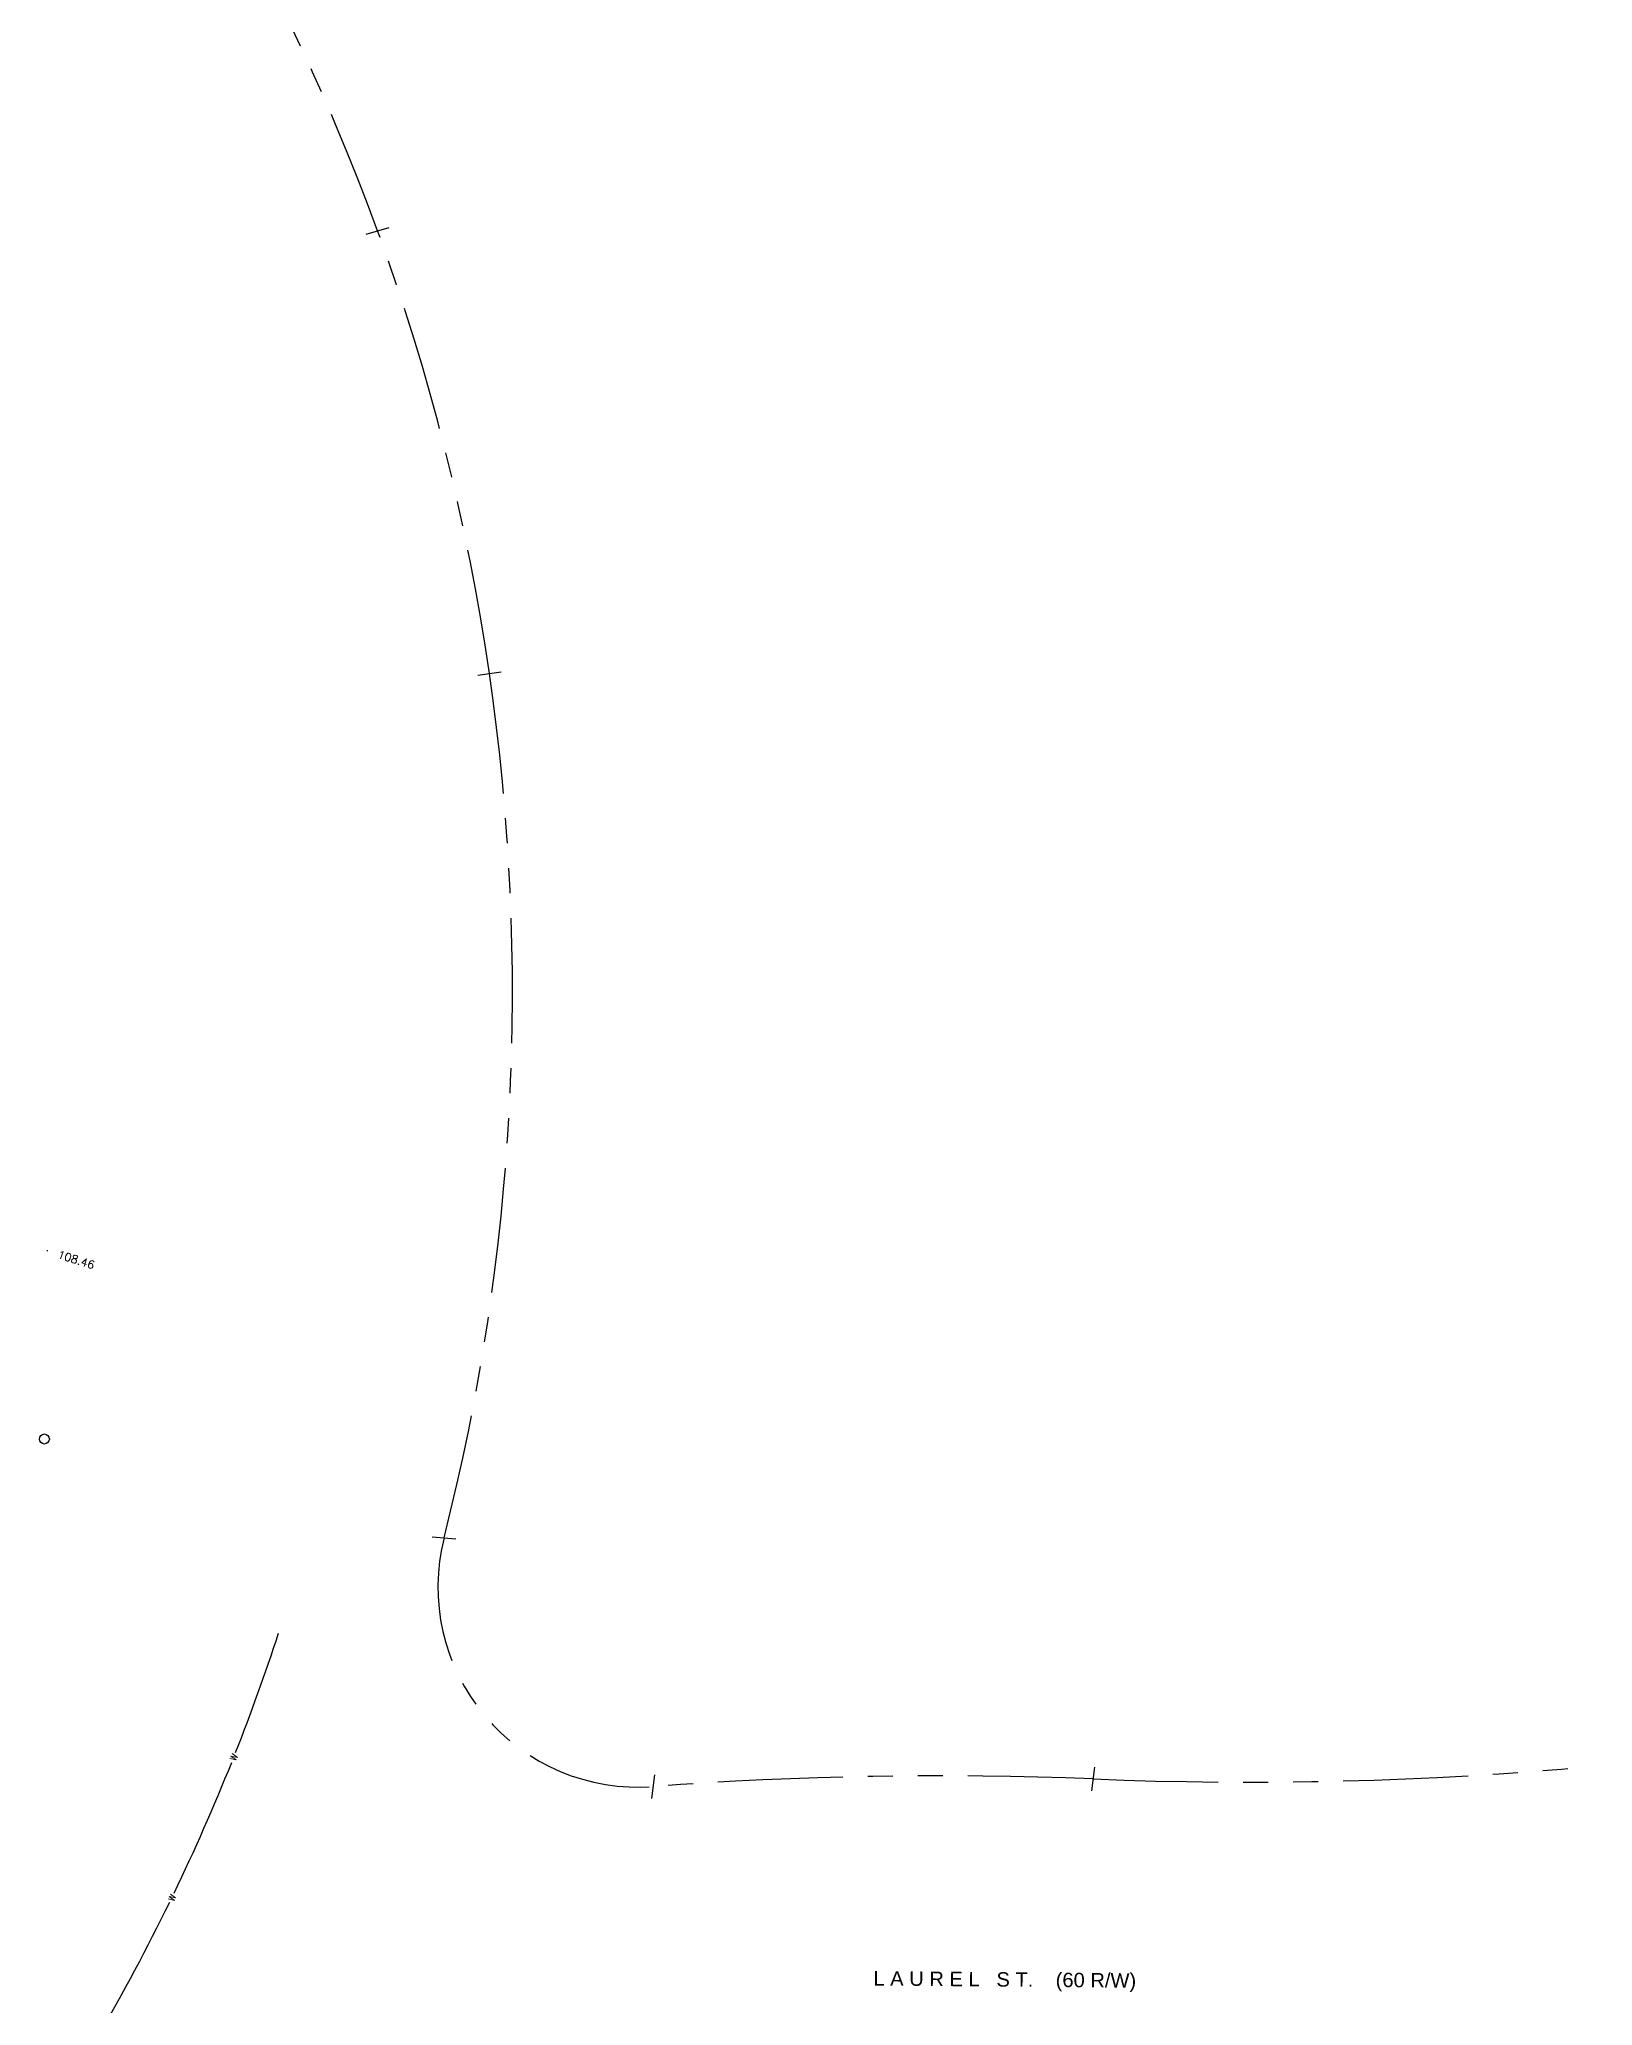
# Model space of a CAD drawing. Extents: x 3812 to 5524, y 4309 to 5867.
# Drawn here: x 5246.8 to 5402.1, y 5073.5 to 5270 of the extents above; entities that cross this region are included whole.
import ezdxf
from ezdxf.enums import TextEntityAlignment as Align

# ---------------------------------------------------------------- set-up
doc = ezdxf.new("R2010")
doc.units = 0
doc.header["$LTSCALE"] = 10
doc.header["$MEASUREMENT"] = 0
doc.header["$PDMODE"] = 2
doc.header["$PDSIZE"] = 0.05
doc.linetypes.add('PHANTOM', pattern=[2.5, 1.25, -0.25, 0.25, -0.25, 0.25, -0.25])
doc.layers.get('0').update_dxf_attribs({"linetype": 'CONTINUOUS'})
for name, color, linetype in [('BNDRY-REC', 4, 'PHANTOM'), ('ELEV', 7, 'CONTINUOUS'), ('LEGEND', 7, 'CONTINUOUS'), ('PNTS-FIELD5-12-16', 3, 'CONTINUOUS'), ('UTILITIES', 7, 'CONTINUOUS')]:
    doc.layers.add(name, color=color, linetype=linetype)
doc.styles.add('H180', font='HELV1-MS.SHX', dxfattribs={"height": 6.86517e-07})
doc.styles.add('L80', font='simplex.shx', dxfattribs={"height": 0.8})
doc.styles.add('S6', font='SIMPLEX', dxfattribs={"height": 0.083333})

# ---------------------------------------------------------------- blocks, each defined once
blk = doc.blocks.new('POINT')
blk.add_point((0, 0))
at = {"layer": 'ELEV', "style": 'S6'}
blk.add_attdef('ELEV', (0.119, -0.04), '', height=0.0833, dxfattribs=at)

msp = doc.modelspace()

# ---------------------------------------------------------------- linework, layer by layer
at = {"layer": 'BNDRY-REC'}
for p, q in [((5279.5, 5250.56), (5281.78, 5251.23)), ((5290.64, 5206.46), (5292.99, 5206.8)), ((5286.1, 5120.34), (5288.46, 5120.14)), ((5352.29, 5097.3), (5351.99, 5094.95)), ((5308.32, 5096.55), (5308.01, 5094.19))]:
    msp.add_line(p, q, dxfattribs=at)
for centre, radius, start, end in [((5072.65, 5174.83), 221.46, 20.0876, 31.9188), ((5072.65, 5174.83), 221.46, 8.2564, 20.0876), ((5072.65, 5174.83), 221.46, 345.7298, 8.2564), ((5306.66, 5115.31), 20, 165.7298, 274.3053), ((5367.6, 5475.81), 380, 267.6696, 275.2085), ((5336.69, 4716.44), 380, 87.6696, 94.3053)]:
    msp.add_arc(centre, radius, start, end, dxfattribs=at)
at = {"layer": 'UTILITIES'}
msp.add_circle((5247.32, 5130.11), 0.5, dxfattribs=at)
for start, end in [(338.475, 341.9579), (334.253, 338.1798), (329.773, 333.9811)]:
    msp.add_arc((5072.65, 5175.21), 208.32, start, end, dxfattribs=at)

# ---------------------------------------------------------------- block references
at = {"layer": 'PNTS-FIELD5-12-16'}
ref = msp.add_blockref('POINT', (5247.62, 5148.94), dxfattribs=dict(at, xscale=9.6, yscale=9.6, zscale=9.6, rotation=342.3291666666667))
ref.add_attrib('ELEV', '108.46', (5248.59, 5148.22), dxfattribs={"layer": 'ELEV', "height": 0.8, "rotation": 342.3292, "style": 'S6'})

# ---------------------------------------------------------------- texts
at = {"layer": 'LEGEND', "style": 'H180'}
msp.add_text('L A U R E L   S T.    (60 R/W)', height=1.44, rotation=359.5189, dxfattribs=at).set_placement((5330.19, 5075.48))
at = {"layer": 'UTILITIES', "style": 'L80'}
for rotation, p in [(66.3746, (5266.27, 5098.29)), (64.7958, (5260.09, 5084.24))]:
    msp.add_text('W', height=0.64, rotation=rotation, dxfattribs=at).set_placement(p, align=Align.MIDDLE)

doc.saveas('drawing.dxf')
